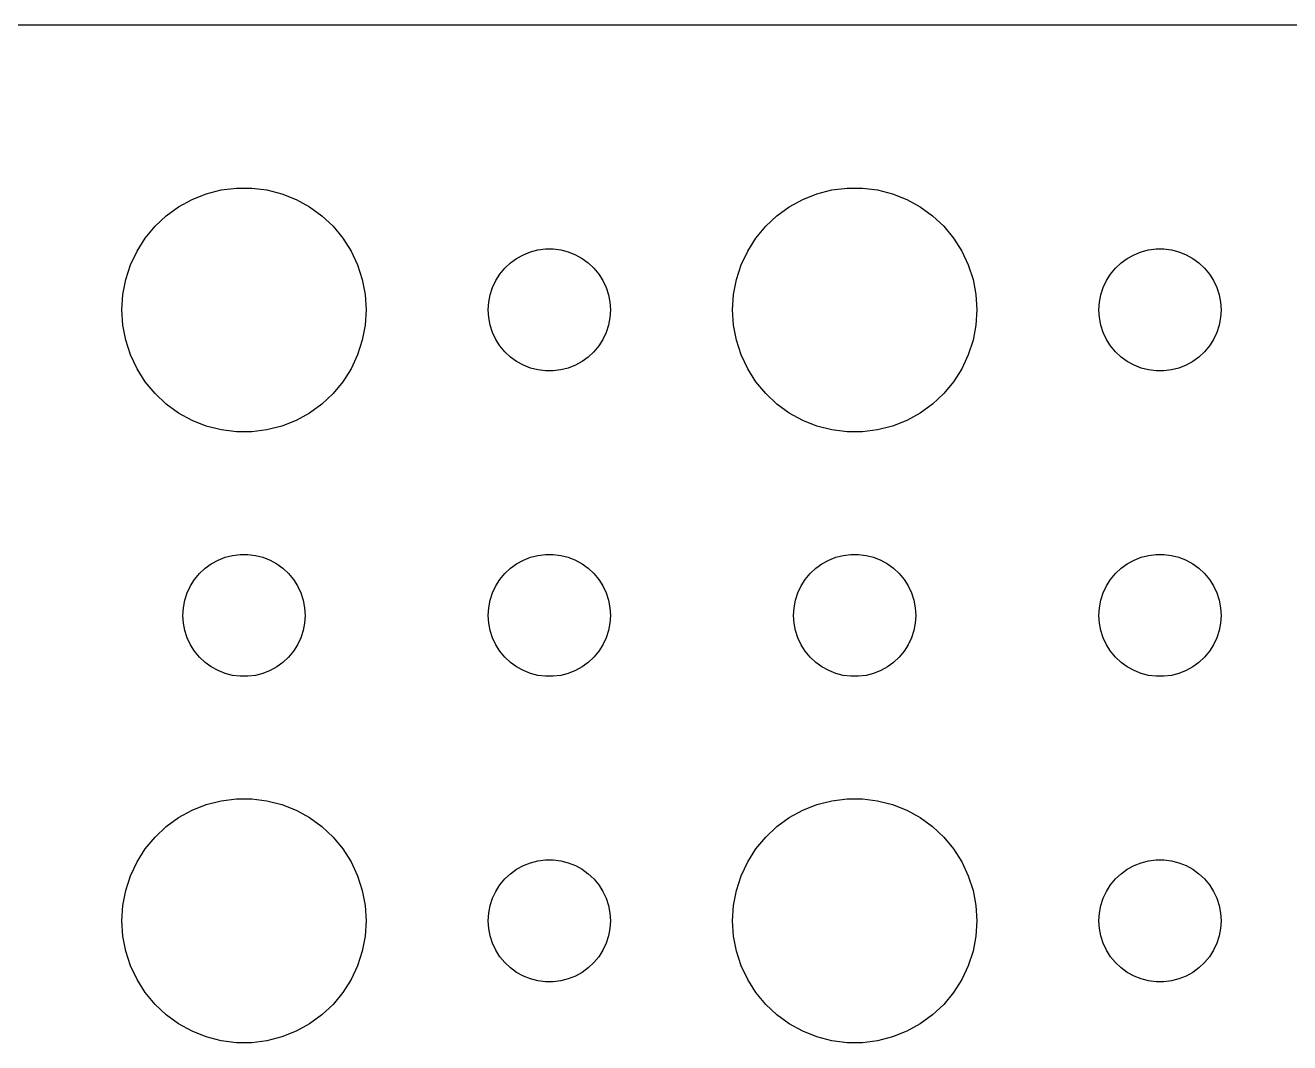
# Model space of a CAD drawing. Header units: metres. Extents: x -134 to 134, y 518 to 1078.
# Drawn here: x -102.87 to -71.81, y 597.01 to 621.99 of the extents above; entities that cross this region are included whole.
import ezdxf

# ---------------------------------------------------------------- set-up
doc = ezdxf.new("R2010")
doc.units = ezdxf.units.M

msp = doc.modelspace()

# ---------------------------------------------------------------- linework, layer by layer
for p, q in [((129.814, 621.99), (-129.814, 621.99)), ((-98.7773, 617.714), (-98.427, 617.853)), ((-98.427, 617.853), (-98.0621, 617.947)), ((-98.0621, 617.947), (-97.6884, 617.994)), ((-97.6884, 617.994), (-97.3116, 617.994)), ((-97.3116, 617.994), (-96.9379, 617.947)), ((-96.9379, 617.947), (-96.573, 617.853)), ((-96.573, 617.853), (-96.2227, 617.714)), ((-83.7773, 617.714), (-83.427, 617.853)), ((-83.427, 617.853), (-83.0621, 617.947)), ((-83.0621, 617.947), (-82.6884, 617.994)), ((-82.6884, 617.994), (-82.3116, 617.994)), ((-82.3116, 617.994), (-81.9379, 617.947)), ((-81.9379, 617.947), (-81.573, 617.853)), ((-81.573, 617.853), (-81.2227, 617.714)), ((-99.4123, 617.312), (-99.1075, 617.533)), ((-99.1075, 617.533), (-98.7773, 617.714)), ((-96.2227, 617.714), (-95.8925, 617.533)), ((-95.8925, 617.533), (-95.5877, 617.312)), ((-84.4123, 617.312), (-84.1075, 617.533)), ((-84.1075, 617.533), (-83.7773, 617.714)), ((-81.2227, 617.714), (-80.8925, 617.533)), ((-80.8925, 617.533), (-80.5877, 617.312)), ((-99.6869, 617.054), (-99.4123, 617.312)), ((-95.5877, 617.312), (-95.3131, 617.054)), ((-84.6869, 617.054), (-84.4123, 617.312)), ((-80.5877, 617.312), (-80.3131, 617.054)), ((-99.927, 616.763), (-99.6869, 617.054)), ((-95.3131, 617.054), (-95.073, 616.763)), ((-84.927, 616.763), (-84.6869, 617.054)), ((-80.3131, 617.054), (-80.073, 616.763)), ((-100.129, 616.445), (-99.927, 616.763)), ((-95.073, 616.763), (-94.8711, 616.445)), ((-85.1289, 616.445), (-84.927, 616.763)), ((-80.073, 616.763), (-79.8711, 616.445)), ((-100.289, 616.104), (-100.129, 616.445)), ((-94.8711, 616.445), (-94.7107, 616.104)), ((-90.9561, 616.156), (-90.8037, 616.266)), ((-90.8037, 616.266), (-90.6387, 616.357)), ((-90.6387, 616.357), (-90.4635, 616.427)), ((-90.4635, 616.427), (-90.2811, 616.473)), ((-90.2811, 616.473), (-90.0942, 616.497)), ((-90.0942, 616.497), (-89.9058, 616.497)), ((-89.9058, 616.497), (-89.7189, 616.473)), ((-89.7189, 616.473), (-89.5365, 616.427)), ((-89.5365, 616.427), (-89.3613, 616.357)), ((-89.3613, 616.357), (-89.1963, 616.266)), ((-89.1963, 616.266), (-89.0439, 616.156)), ((-85.2893, 616.104), (-85.1289, 616.445)), ((-79.8711, 616.445), (-79.7107, 616.104)), ((-75.9561, 616.156), (-75.8037, 616.266)), ((-75.8037, 616.266), (-75.6387, 616.357)), ((-75.6387, 616.357), (-75.4635, 616.427)), ((-75.4635, 616.427), (-75.2811, 616.473)), ((-75.2811, 616.473), (-75.0942, 616.497)), ((-75.0942, 616.497), (-74.9058, 616.497)), ((-74.9058, 616.497), (-74.7189, 616.473)), ((-74.7189, 616.473), (-74.5365, 616.427)), ((-74.5365, 616.427), (-74.3613, 616.357)), ((-74.3613, 616.357), (-74.1963, 616.266)), ((-74.1963, 616.266), (-74.0439, 616.156)), ((-100.406, 615.746), (-100.289, 616.104)), ((-94.7107, 616.104), (-94.5943, 615.746)), ((-91.2135, 615.882), (-91.0934, 616.027)), ((-91.0934, 616.027), (-90.9561, 616.156)), ((-89.0439, 616.156), (-88.9065, 616.027)), ((-88.9065, 616.027), (-88.7865, 615.882)), ((-85.4057, 615.746), (-85.2893, 616.104)), ((-79.7107, 616.104), (-79.5943, 615.746)), ((-76.2135, 615.882), (-76.0934, 616.027)), ((-76.0934, 616.027), (-75.9561, 616.156)), ((-74.0439, 616.156), (-73.9065, 616.027)), ((-73.9065, 616.027), (-73.7865, 615.882)), ((-100.476, 615.376), (-100.406, 615.746)), ((-94.5943, 615.746), (-94.5237, 615.376)), ((-91.3947, 615.552), (-91.3145, 615.723)), ((-91.3145, 615.723), (-91.2135, 615.882)), ((-88.7865, 615.882), (-88.6855, 615.723)), ((-88.6855, 615.723), (-88.6053, 615.552)), ((-85.4763, 615.376), (-85.4057, 615.746)), ((-79.5943, 615.746), (-79.5237, 615.376)), ((-76.3947, 615.552), (-76.3145, 615.723)), ((-76.3145, 615.723), (-76.2135, 615.882)), ((-73.7865, 615.882), (-73.6855, 615.723)), ((-73.6855, 615.723), (-73.6053, 615.552)), ((-100.5, 615), (-100.476, 615.376)), ((-94.5237, 615.376), (-94.5, 615)), ((-91.4882, 615.188), (-91.4529, 615.373)), ((-91.4529, 615.373), (-91.3947, 615.552)), ((-88.6053, 615.552), (-88.5471, 615.373)), ((-88.5471, 615.373), (-88.5118, 615.188)), ((-85.5, 615), (-85.4763, 615.376)), ((-79.5237, 615.376), (-79.5, 615)), ((-76.4882, 615.188), (-76.4529, 615.373)), ((-76.4529, 615.373), (-76.3947, 615.552)), ((-73.6053, 615.552), (-73.5471, 615.373)), ((-73.5471, 615.373), (-73.5118, 615.188)), ((-100.476, 614.624), (-100.5, 615)), ((-94.5, 615), (-94.5237, 614.624)), ((-91.5, 615), (-91.4882, 615.188)), ((-91.4882, 614.812), (-91.5, 615)), ((-88.5118, 615.188), (-88.5, 615)), ((-88.5, 615), (-88.5118, 614.812)), ((-85.4763, 614.624), (-85.5, 615)), ((-79.5, 615), (-79.5237, 614.624)), ((-76.5, 615), (-76.4882, 615.188)), ((-76.4882, 614.812), (-76.5, 615)), ((-73.5118, 615.188), (-73.5, 615)), ((-73.5, 615), (-73.5118, 614.812)), ((-91.4529, 614.627), (-91.4882, 614.812)), ((-88.5118, 614.812), (-88.5471, 614.627)), ((-76.4529, 614.627), (-76.4882, 614.812)), ((-73.5118, 614.812), (-73.5471, 614.627)), ((-100.406, 614.254), (-100.476, 614.624)), ((-94.5237, 614.624), (-94.5943, 614.254)), ((-91.3947, 614.448), (-91.4529, 614.627)), ((-91.3145, 614.277), (-91.3947, 614.448)), ((-88.6053, 614.448), (-88.6855, 614.277)), ((-88.5471, 614.627), (-88.6053, 614.448)), ((-85.4057, 614.254), (-85.4763, 614.624)), ((-79.5237, 614.624), (-79.5943, 614.254)), ((-76.3947, 614.448), (-76.4529, 614.627)), ((-76.3145, 614.277), (-76.3947, 614.448)), ((-73.6053, 614.448), (-73.6855, 614.277)), ((-73.5471, 614.627), (-73.6053, 614.448)), ((-100.289, 613.896), (-100.406, 614.254)), ((-94.5943, 614.254), (-94.7107, 613.896)), ((-91.2135, 614.118), (-91.3145, 614.277)), ((-91.0934, 613.973), (-91.2135, 614.118)), ((-88.7865, 614.118), (-88.9065, 613.973)), ((-88.6855, 614.277), (-88.7865, 614.118)), ((-85.2893, 613.896), (-85.4057, 614.254)), ((-79.5943, 614.254), (-79.7107, 613.896)), ((-76.2135, 614.118), (-76.3145, 614.277)), ((-76.0934, 613.973), (-76.2135, 614.118)), ((-73.7865, 614.118), (-73.9065, 613.973)), ((-73.6855, 614.277), (-73.7865, 614.118)), ((-100.129, 613.555), (-100.289, 613.896)), ((-94.7107, 613.896), (-94.8711, 613.555)), ((-90.9561, 613.844), (-91.0934, 613.973)), ((-90.8037, 613.734), (-90.9561, 613.844)), ((-90.6387, 613.643), (-90.8037, 613.734)), ((-89.1963, 613.734), (-89.3613, 613.643)), ((-89.0439, 613.844), (-89.1963, 613.734)), ((-88.9065, 613.973), (-89.0439, 613.844)), ((-85.1289, 613.555), (-85.2893, 613.896)), ((-79.7107, 613.896), (-79.8711, 613.555)), ((-75.9561, 613.844), (-76.0934, 613.973)), ((-75.8037, 613.734), (-75.9561, 613.844)), ((-75.6387, 613.643), (-75.8037, 613.734)), ((-74.1963, 613.734), (-74.3613, 613.643)), ((-74.0439, 613.844), (-74.1963, 613.734)), ((-73.9065, 613.973), (-74.0439, 613.844)), ((-99.927, 613.237), (-100.129, 613.555)), ((-94.8711, 613.555), (-95.073, 613.237)), ((-90.4635, 613.573), (-90.6387, 613.643)), ((-90.2811, 613.527), (-90.4635, 613.573)), ((-90.0942, 613.503), (-90.2811, 613.527)), ((-89.9058, 613.503), (-90.0942, 613.503)), ((-89.7189, 613.527), (-89.9058, 613.503)), ((-89.5365, 613.573), (-89.7189, 613.527)), ((-89.3613, 613.643), (-89.5365, 613.573)), ((-84.927, 613.237), (-85.1289, 613.555)), ((-79.8711, 613.555), (-80.073, 613.237)), ((-75.4635, 613.573), (-75.6387, 613.643)), ((-75.2811, 613.527), (-75.4635, 613.573)), ((-75.0942, 613.503), (-75.2811, 613.527)), ((-74.9058, 613.503), (-75.0942, 613.503)), ((-74.7189, 613.527), (-74.9058, 613.503)), ((-74.5365, 613.573), (-74.7189, 613.527)), ((-74.3613, 613.643), (-74.5365, 613.573)), ((-99.6869, 612.946), (-99.927, 613.237)), ((-95.073, 613.237), (-95.3131, 612.946)), ((-84.6869, 612.946), (-84.927, 613.237)), ((-80.073, 613.237), (-80.3131, 612.946)), ((-99.4123, 612.688), (-99.6869, 612.946)), ((-95.3131, 612.946), (-95.5877, 612.688)), ((-84.4123, 612.688), (-84.6869, 612.946)), ((-80.3131, 612.946), (-80.5877, 612.688)), ((-99.1075, 612.467), (-99.4123, 612.688)), ((-98.7773, 612.286), (-99.1075, 612.467)), ((-95.8925, 612.467), (-96.2227, 612.286)), ((-95.5877, 612.688), (-95.8925, 612.467)), ((-84.1075, 612.467), (-84.4123, 612.688)), ((-83.7773, 612.286), (-84.1075, 612.467)), ((-80.8925, 612.467), (-81.2227, 612.286)), ((-80.5877, 612.688), (-80.8925, 612.467)), ((-98.427, 612.147), (-98.7773, 612.286)), ((-96.2227, 612.286), (-96.573, 612.147)), ((-83.427, 612.147), (-83.7773, 612.286)), ((-81.2227, 612.286), (-81.573, 612.147)), ((-98.0621, 612.053), (-98.427, 612.147)), ((-97.6884, 612.006), (-98.0621, 612.053)), ((-97.3116, 612.006), (-97.6884, 612.006)), ((-96.9379, 612.053), (-97.3116, 612.006)), ((-96.573, 612.147), (-96.9379, 612.053)), ((-83.0621, 612.053), (-83.427, 612.147)), ((-82.6884, 612.006), (-83.0621, 612.053)), ((-82.3116, 612.006), (-82.6884, 612.006)), ((-81.9379, 612.053), (-82.3116, 612.006)), ((-81.573, 612.147), (-81.9379, 612.053)), ((-98.4561, 608.656), (-98.3037, 608.766)), ((-98.3037, 608.766), (-98.1387, 608.857)), ((-98.1387, 608.857), (-97.9635, 608.927)), ((-97.9635, 608.927), (-97.7811, 608.973)), ((-97.7811, 608.973), (-97.5942, 608.997)), ((-97.5942, 608.997), (-97.4058, 608.997)), ((-97.4058, 608.997), (-97.2189, 608.973)), ((-97.2189, 608.973), (-97.0365, 608.927)), ((-97.0365, 608.927), (-96.8613, 608.857)), ((-96.8613, 608.857), (-96.6963, 608.766)), ((-96.6963, 608.766), (-96.5439, 608.656)), ((-90.9561, 608.656), (-90.8037, 608.766)), ((-90.8037, 608.766), (-90.6387, 608.857)), ((-90.6387, 608.857), (-90.4635, 608.927)), ((-90.4635, 608.927), (-90.2811, 608.973)), ((-90.2811, 608.973), (-90.0942, 608.997)), ((-90.0942, 608.997), (-89.9058, 608.997)), ((-89.9058, 608.997), (-89.7189, 608.973)), ((-89.7189, 608.973), (-89.5365, 608.927)), ((-89.5365, 608.927), (-89.3613, 608.857)), ((-89.3613, 608.857), (-89.1963, 608.766)), ((-89.1963, 608.766), (-89.0439, 608.656)), ((-83.4561, 608.656), (-83.3037, 608.766)), ((-83.3037, 608.766), (-83.1387, 608.857)), ((-83.1387, 608.857), (-82.9635, 608.927)), ((-82.9635, 608.927), (-82.7811, 608.973)), ((-82.7811, 608.973), (-82.5942, 608.997)), ((-82.5942, 608.997), (-82.4058, 608.997)), ((-82.4058, 608.997), (-82.2189, 608.973)), ((-82.2189, 608.973), (-82.0365, 608.927)), ((-82.0365, 608.927), (-81.8613, 608.857)), ((-81.8613, 608.857), (-81.6963, 608.766)), ((-81.6963, 608.766), (-81.5439, 608.656)), ((-75.9561, 608.656), (-75.8037, 608.766)), ((-75.8037, 608.766), (-75.6387, 608.857)), ((-75.6387, 608.857), (-75.4635, 608.927)), ((-75.4635, 608.927), (-75.2811, 608.973)), ((-75.2811, 608.973), (-75.0942, 608.997)), ((-75.0942, 608.997), (-74.9058, 608.997)), ((-74.9058, 608.997), (-74.7189, 608.973)), ((-74.7189, 608.973), (-74.5365, 608.927)), ((-74.5365, 608.927), (-74.3613, 608.857)), ((-74.3613, 608.857), (-74.1963, 608.766)), ((-74.1963, 608.766), (-74.0439, 608.656)), ((-98.7135, 608.382), (-98.5934, 608.527)), ((-98.5934, 608.527), (-98.4561, 608.656)), ((-96.5439, 608.656), (-96.4065, 608.527)), ((-96.4065, 608.527), (-96.2865, 608.382)), ((-91.2135, 608.382), (-91.0934, 608.527)), ((-91.0934, 608.527), (-90.9561, 608.656)), ((-89.0439, 608.656), (-88.9065, 608.527)), ((-88.9065, 608.527), (-88.7865, 608.382)), ((-83.7135, 608.382), (-83.5934, 608.527)), ((-83.5934, 608.527), (-83.4561, 608.656)), ((-81.5439, 608.656), (-81.4065, 608.527)), ((-81.4065, 608.527), (-81.2865, 608.382)), ((-76.2135, 608.382), (-76.0934, 608.527)), ((-76.0934, 608.527), (-75.9561, 608.656)), ((-74.0439, 608.656), (-73.9065, 608.527)), ((-73.9065, 608.527), (-73.7865, 608.382)), ((-98.8947, 608.052), (-98.8145, 608.223)), ((-98.8145, 608.223), (-98.7135, 608.382)), ((-96.2865, 608.382), (-96.1855, 608.223)), ((-96.1855, 608.223), (-96.1053, 608.052)), ((-91.3947, 608.052), (-91.3145, 608.223)), ((-91.3145, 608.223), (-91.2135, 608.382)), ((-88.7865, 608.382), (-88.6855, 608.223)), ((-88.6855, 608.223), (-88.6053, 608.052)), ((-83.8947, 608.052), (-83.8145, 608.223)), ((-83.8145, 608.223), (-83.7135, 608.382)), ((-81.2865, 608.382), (-81.1855, 608.223)), ((-81.1855, 608.223), (-81.1053, 608.052)), ((-76.3947, 608.052), (-76.3145, 608.223)), ((-76.3145, 608.223), (-76.2135, 608.382)), ((-73.7865, 608.382), (-73.6855, 608.223)), ((-73.6855, 608.223), (-73.6053, 608.052)), ((-98.9882, 607.688), (-98.9529, 607.873)), ((-98.9529, 607.873), (-98.8947, 608.052)), ((-96.1053, 608.052), (-96.0471, 607.873)), ((-96.0471, 607.873), (-96.0118, 607.688)), ((-91.4882, 607.688), (-91.4529, 607.873)), ((-91.4529, 607.873), (-91.3947, 608.052)), ((-88.6053, 608.052), (-88.5471, 607.873)), ((-88.5471, 607.873), (-88.5118, 607.688)), ((-83.9882, 607.688), (-83.9529, 607.873)), ((-83.9529, 607.873), (-83.8947, 608.052)), ((-81.1053, 608.052), (-81.0471, 607.873)), ((-81.0471, 607.873), (-81.0118, 607.688)), ((-76.4882, 607.688), (-76.4529, 607.873)), ((-76.4529, 607.873), (-76.3947, 608.052)), ((-73.6053, 608.052), (-73.5471, 607.873)), ((-73.5471, 607.873), (-73.5118, 607.688)), ((-99, 607.5), (-98.9882, 607.688)), ((-98.9882, 607.312), (-99, 607.5)), ((-96.0118, 607.688), (-96, 607.5)), ((-96, 607.5), (-96.0118, 607.312)), ((-91.5, 607.5), (-91.4882, 607.688)), ((-91.4882, 607.312), (-91.5, 607.5)), ((-88.5118, 607.688), (-88.5, 607.5)), ((-88.5, 607.5), (-88.5118, 607.312)), ((-84, 607.5), (-83.9882, 607.688)), ((-83.9882, 607.312), (-84, 607.5)), ((-81.0118, 607.688), (-81, 607.5)), ((-81, 607.5), (-81.0118, 607.312)), ((-76.5, 607.5), (-76.4882, 607.688)), ((-76.4882, 607.312), (-76.5, 607.5)), ((-73.5118, 607.688), (-73.5, 607.5)), ((-73.5, 607.5), (-73.5118, 607.312)), ((-98.9529, 607.127), (-98.9882, 607.312)), ((-96.0118, 607.312), (-96.0471, 607.127)), ((-91.4529, 607.127), (-91.4882, 607.312)), ((-88.5118, 607.312), (-88.5471, 607.127)), ((-83.9529, 607.127), (-83.9882, 607.312)), ((-81.0118, 607.312), (-81.0471, 607.127)), ((-76.4529, 607.127), (-76.4882, 607.312)), ((-73.5118, 607.312), (-73.5471, 607.127)), ((-98.8947, 606.948), (-98.9529, 607.127)), ((-98.8145, 606.777), (-98.8947, 606.948)), ((-96.1053, 606.948), (-96.1855, 606.777)), ((-96.0471, 607.127), (-96.1053, 606.948)), ((-91.3947, 606.948), (-91.4529, 607.127)), ((-91.3145, 606.777), (-91.3947, 606.948)), ((-88.6053, 606.948), (-88.6855, 606.777)), ((-88.5471, 607.127), (-88.6053, 606.948)), ((-83.8947, 606.948), (-83.9529, 607.127)), ((-83.8145, 606.777), (-83.8947, 606.948)), ((-81.1053, 606.948), (-81.1855, 606.777)), ((-81.0471, 607.127), (-81.1053, 606.948)), ((-76.3947, 606.948), (-76.4529, 607.127)), ((-76.3145, 606.777), (-76.3947, 606.948)), ((-73.6053, 606.948), (-73.6855, 606.777)), ((-73.5471, 607.127), (-73.6053, 606.948)), ((-98.7135, 606.618), (-98.8145, 606.777)), ((-98.5934, 606.473), (-98.7135, 606.618)), ((-96.2865, 606.618), (-96.4065, 606.473)), ((-96.1855, 606.777), (-96.2865, 606.618)), ((-91.2135, 606.618), (-91.3145, 606.777)), ((-91.0934, 606.473), (-91.2135, 606.618)), ((-88.7865, 606.618), (-88.9065, 606.473)), ((-88.6855, 606.777), (-88.7865, 606.618)), ((-83.7135, 606.618), (-83.8145, 606.777)), ((-83.5934, 606.473), (-83.7135, 606.618)), ((-81.2865, 606.618), (-81.4065, 606.473)), ((-81.1855, 606.777), (-81.2865, 606.618)), ((-76.2135, 606.618), (-76.3145, 606.777)), ((-76.0934, 606.473), (-76.2135, 606.618)), ((-73.7865, 606.618), (-73.9065, 606.473)), ((-73.6855, 606.777), (-73.7865, 606.618)), ((-98.4561, 606.344), (-98.5934, 606.473)), ((-98.3037, 606.234), (-98.4561, 606.344)), ((-96.5439, 606.344), (-96.6963, 606.234)), ((-96.4065, 606.473), (-96.5439, 606.344)), ((-90.9561, 606.344), (-91.0934, 606.473)), ((-90.8037, 606.234), (-90.9561, 606.344)), ((-89.0439, 606.344), (-89.1963, 606.234)), ((-88.9065, 606.473), (-89.0439, 606.344)), ((-83.4561, 606.344), (-83.5934, 606.473)), ((-83.3037, 606.234), (-83.4561, 606.344)), ((-81.5439, 606.344), (-81.6963, 606.234)), ((-81.4065, 606.473), (-81.5439, 606.344)), ((-75.9561, 606.344), (-76.0934, 606.473)), ((-75.8037, 606.234), (-75.9561, 606.344)), ((-74.0439, 606.344), (-74.1963, 606.234)), ((-73.9065, 606.473), (-74.0439, 606.344)), ((-98.1387, 606.143), (-98.3037, 606.234)), ((-97.9635, 606.073), (-98.1387, 606.143)), ((-97.7811, 606.027), (-97.9635, 606.073)), ((-97.5942, 606.003), (-97.7811, 606.027)), ((-97.4058, 606.003), (-97.5942, 606.003)), ((-97.2189, 606.027), (-97.4058, 606.003)), ((-97.0365, 606.073), (-97.2189, 606.027)), ((-96.8613, 606.143), (-97.0365, 606.073)), ((-96.6963, 606.234), (-96.8613, 606.143)), ((-90.6387, 606.143), (-90.8037, 606.234)), ((-90.4635, 606.073), (-90.6387, 606.143)), ((-90.2811, 606.027), (-90.4635, 606.073)), ((-90.0942, 606.003), (-90.2811, 606.027)), ((-89.9058, 606.003), (-90.0942, 606.003)), ((-89.7189, 606.027), (-89.9058, 606.003)), ((-89.5365, 606.073), (-89.7189, 606.027)), ((-89.3613, 606.143), (-89.5365, 606.073)), ((-89.1963, 606.234), (-89.3613, 606.143)), ((-83.1387, 606.143), (-83.3037, 606.234)), ((-82.9635, 606.073), (-83.1387, 606.143)), ((-82.7811, 606.027), (-82.9635, 606.073)), ((-82.5942, 606.003), (-82.7811, 606.027)), ((-82.4058, 606.003), (-82.5942, 606.003)), ((-82.2189, 606.027), (-82.4058, 606.003)), ((-82.0365, 606.073), (-82.2189, 606.027)), ((-81.8613, 606.143), (-82.0365, 606.073)), ((-81.6963, 606.234), (-81.8613, 606.143)), ((-75.6387, 606.143), (-75.8037, 606.234)), ((-75.4635, 606.073), (-75.6387, 606.143)), ((-75.2811, 606.027), (-75.4635, 606.073)), ((-75.0942, 606.003), (-75.2811, 606.027)), ((-74.9058, 606.003), (-75.0942, 606.003)), ((-74.7189, 606.027), (-74.9058, 606.003)), ((-74.5365, 606.073), (-74.7189, 606.027)), ((-74.3613, 606.143), (-74.5365, 606.073)), ((-74.1963, 606.234), (-74.3613, 606.143)), ((-98.7773, 602.714), (-98.427, 602.853)), ((-98.427, 602.853), (-98.0621, 602.947)), ((-98.0621, 602.947), (-97.6884, 602.994)), ((-97.6884, 602.994), (-97.3116, 602.994)), ((-97.3116, 602.994), (-96.9379, 602.947)), ((-96.9379, 602.947), (-96.573, 602.853)), ((-96.573, 602.853), (-96.2227, 602.714)), ((-83.7773, 602.714), (-83.427, 602.853)), ((-83.427, 602.853), (-83.0621, 602.947)), ((-83.0621, 602.947), (-82.6884, 602.994)), ((-82.6884, 602.994), (-82.3116, 602.994)), ((-82.3116, 602.994), (-81.9379, 602.947)), ((-81.9379, 602.947), (-81.573, 602.853)), ((-81.573, 602.853), (-81.2227, 602.714)), ((-99.4123, 602.312), (-99.1075, 602.533)), ((-99.1075, 602.533), (-98.7773, 602.714)), ((-96.2227, 602.714), (-95.8925, 602.533)), ((-95.8925, 602.533), (-95.5877, 602.312)), ((-84.4123, 602.312), (-84.1075, 602.533)), ((-84.1075, 602.533), (-83.7773, 602.714)), ((-81.2227, 602.714), (-80.8925, 602.533)), ((-80.8925, 602.533), (-80.5877, 602.312)), ((-99.6869, 602.054), (-99.4123, 602.312)), ((-95.5877, 602.312), (-95.3131, 602.054)), ((-84.6869, 602.054), (-84.4123, 602.312)), ((-80.5877, 602.312), (-80.3131, 602.054)), ((-99.927, 601.763), (-99.6869, 602.054)), ((-95.3131, 602.054), (-95.073, 601.763)), ((-84.927, 601.763), (-84.6869, 602.054)), ((-80.3131, 602.054), (-80.073, 601.763)), ((-100.129, 601.445), (-99.927, 601.763)), ((-95.073, 601.763), (-94.8711, 601.445)), ((-85.1289, 601.445), (-84.927, 601.763)), ((-80.073, 601.763), (-79.8711, 601.445)), ((-100.289, 601.104), (-100.129, 601.445)), ((-94.8711, 601.445), (-94.7107, 601.104)), ((-90.8037, 601.266), (-90.6387, 601.357)), ((-90.6387, 601.357), (-90.4635, 601.427)), ((-90.4635, 601.427), (-90.2811, 601.473)), ((-90.2811, 601.473), (-90.0942, 601.497)), ((-90.0942, 601.497), (-89.9058, 601.497)), ((-89.9058, 601.497), (-89.7189, 601.473)), ((-89.7189, 601.473), (-89.5365, 601.427)), ((-89.5365, 601.427), (-89.3613, 601.357)), ((-89.3613, 601.357), (-89.1963, 601.266)), ((-85.2893, 601.104), (-85.1289, 601.445)), ((-79.8711, 601.445), (-79.7107, 601.104)), ((-75.8037, 601.266), (-75.6387, 601.357)), ((-75.6387, 601.357), (-75.4635, 601.427)), ((-75.4635, 601.427), (-75.2811, 601.473)), ((-75.2811, 601.473), (-75.0942, 601.497)), ((-75.0942, 601.497), (-74.9058, 601.497)), ((-74.9058, 601.497), (-74.7189, 601.473)), ((-74.7189, 601.473), (-74.5365, 601.427)), ((-74.5365, 601.427), (-74.3613, 601.357)), ((-74.3613, 601.357), (-74.1963, 601.266)), ((-100.406, 600.746), (-100.289, 601.104)), ((-94.7107, 601.104), (-94.5943, 600.746)), ((-91.2135, 600.882), (-91.0934, 601.027)), ((-91.0934, 601.027), (-90.9561, 601.156)), ((-90.9561, 601.156), (-90.8037, 601.266)), ((-89.1963, 601.266), (-89.0439, 601.156)), ((-89.0439, 601.156), (-88.9065, 601.027)), ((-88.9065, 601.027), (-88.7865, 600.882)), ((-85.4057, 600.746), (-85.2893, 601.104)), ((-79.7107, 601.104), (-79.5943, 600.746)), ((-76.2135, 600.882), (-76.0934, 601.027)), ((-76.0934, 601.027), (-75.9561, 601.156)), ((-75.9561, 601.156), (-75.8037, 601.266)), ((-74.1963, 601.266), (-74.0439, 601.156)), ((-74.0439, 601.156), (-73.9065, 601.027)), ((-73.9065, 601.027), (-73.7865, 600.882)), ((-100.476, 600.376), (-100.406, 600.746)), ((-94.5943, 600.746), (-94.5237, 600.376)), ((-91.3947, 600.552), (-91.3145, 600.723)), ((-91.3145, 600.723), (-91.2135, 600.882)), ((-88.7865, 600.882), (-88.6855, 600.723)), ((-88.6855, 600.723), (-88.6053, 600.552)), ((-85.4763, 600.376), (-85.4057, 600.746)), ((-79.5943, 600.746), (-79.5237, 600.376)), ((-76.3947, 600.552), (-76.3145, 600.723)), ((-76.3145, 600.723), (-76.2135, 600.882)), ((-73.7865, 600.882), (-73.6855, 600.723)), ((-73.6855, 600.723), (-73.6053, 600.552)), ((-100.5, 600), (-100.476, 600.376)), ((-94.5237, 600.376), (-94.5, 600)), ((-91.4882, 600.188), (-91.4529, 600.373)), ((-91.4529, 600.373), (-91.3947, 600.552)), ((-88.6053, 600.552), (-88.5471, 600.373)), ((-88.5471, 600.373), (-88.5118, 600.188)), ((-85.5, 600), (-85.4763, 600.376)), ((-79.5237, 600.376), (-79.5, 600)), ((-76.4882, 600.188), (-76.4529, 600.373)), ((-76.4529, 600.373), (-76.3947, 600.552)), ((-73.6053, 600.552), (-73.5471, 600.373)), ((-73.5471, 600.373), (-73.5118, 600.188)), ((-91.5, 600), (-91.4882, 600.188)), ((-88.5118, 600.188), (-88.5, 600)), ((-76.5, 600), (-76.4882, 600.188)), ((-73.5118, 600.188), (-73.5, 600)), ((-100.476, 599.624), (-100.5, 600)), ((-94.5, 600), (-94.5237, 599.624)), ((-91.4882, 599.812), (-91.5, 600)), ((-91.4529, 599.627), (-91.4882, 599.812)), ((-88.5118, 599.812), (-88.5471, 599.627)), ((-88.5, 600), (-88.5118, 599.812)), ((-85.4763, 599.624), (-85.5, 600)), ((-79.5, 600), (-79.5237, 599.624)), ((-76.4882, 599.812), (-76.5, 600)), ((-76.4529, 599.627), (-76.4882, 599.812)), ((-73.5118, 599.812), (-73.5471, 599.627)), ((-73.5, 600), (-73.5118, 599.812)), ((-100.406, 599.254), (-100.476, 599.624)), ((-94.5237, 599.624), (-94.5943, 599.254)), ((-91.3947, 599.448), (-91.4529, 599.627)), ((-91.3145, 599.277), (-91.3947, 599.448)), ((-88.6053, 599.448), (-88.6855, 599.277)), ((-88.5471, 599.627), (-88.6053, 599.448)), ((-85.4057, 599.254), (-85.4763, 599.624)), ((-79.5237, 599.624), (-79.5943, 599.254)), ((-76.3947, 599.448), (-76.4529, 599.627)), ((-76.3145, 599.277), (-76.3947, 599.448)), ((-73.6053, 599.448), (-73.6855, 599.277)), ((-73.5471, 599.627), (-73.6053, 599.448)), ((-100.289, 598.896), (-100.406, 599.254)), ((-94.5943, 599.254), (-94.7107, 598.896)), ((-91.2135, 599.118), (-91.3145, 599.277)), ((-91.0934, 598.973), (-91.2135, 599.118)), ((-88.7865, 599.118), (-88.9065, 598.973)), ((-88.6855, 599.277), (-88.7865, 599.118)), ((-85.2893, 598.896), (-85.4057, 599.254)), ((-79.5943, 599.254), (-79.7107, 598.896)), ((-76.2135, 599.118), (-76.3145, 599.277)), ((-76.0934, 598.973), (-76.2135, 599.118)), ((-73.7865, 599.118), (-73.9065, 598.973)), ((-73.6855, 599.277), (-73.7865, 599.118)), ((-100.129, 598.555), (-100.289, 598.896)), ((-94.7107, 598.896), (-94.8711, 598.555)), ((-90.9561, 598.844), (-91.0934, 598.973)), ((-90.8037, 598.734), (-90.9561, 598.844)), ((-89.0439, 598.844), (-89.1963, 598.734)), ((-88.9065, 598.973), (-89.0439, 598.844)), ((-85.1289, 598.555), (-85.2893, 598.896)), ((-79.7107, 598.896), (-79.8711, 598.555)), ((-75.9561, 598.844), (-76.0934, 598.973)), ((-75.8037, 598.734), (-75.9561, 598.844)), ((-74.0439, 598.844), (-74.1963, 598.734)), ((-73.9065, 598.973), (-74.0439, 598.844)), ((-99.927, 598.237), (-100.129, 598.555)), ((-94.8711, 598.555), (-95.073, 598.237)), ((-90.6387, 598.643), (-90.8037, 598.734)), ((-90.4635, 598.573), (-90.6387, 598.643)), ((-90.2811, 598.527), (-90.4635, 598.573)), ((-90.0942, 598.503), (-90.2811, 598.527)), ((-89.9058, 598.503), (-90.0942, 598.503)), ((-89.7189, 598.527), (-89.9058, 598.503)), ((-89.5365, 598.573), (-89.7189, 598.527)), ((-89.3613, 598.643), (-89.5365, 598.573)), ((-89.1963, 598.734), (-89.3613, 598.643)), ((-84.927, 598.237), (-85.1289, 598.555)), ((-79.8711, 598.555), (-80.073, 598.237)), ((-75.6387, 598.643), (-75.8037, 598.734)), ((-75.4635, 598.573), (-75.6387, 598.643)), ((-75.2811, 598.527), (-75.4635, 598.573)), ((-75.0942, 598.503), (-75.2811, 598.527)), ((-74.9058, 598.503), (-75.0942, 598.503)), ((-74.7189, 598.527), (-74.9058, 598.503)), ((-74.5365, 598.573), (-74.7189, 598.527)), ((-74.3613, 598.643), (-74.5365, 598.573)), ((-74.1963, 598.734), (-74.3613, 598.643)), ((-99.6869, 597.946), (-99.927, 598.237)), ((-95.073, 598.237), (-95.3131, 597.946)), ((-84.6869, 597.946), (-84.927, 598.237)), ((-80.073, 598.237), (-80.3131, 597.946)), ((-99.4123, 597.688), (-99.6869, 597.946)), ((-95.3131, 597.946), (-95.5877, 597.688)), ((-84.4123, 597.688), (-84.6869, 597.946)), ((-80.3131, 597.946), (-80.5877, 597.688)), ((-99.1075, 597.467), (-99.4123, 597.688)), ((-95.5877, 597.688), (-95.8925, 597.467)), ((-84.1075, 597.467), (-84.4123, 597.688)), ((-80.5877, 597.688), (-80.8925, 597.467)), ((-98.7773, 597.286), (-99.1075, 597.467)), ((-98.427, 597.147), (-98.7773, 597.286)), ((-96.2227, 597.286), (-96.573, 597.147)), ((-95.8925, 597.467), (-96.2227, 597.286)), ((-83.7773, 597.286), (-84.1075, 597.467)), ((-83.427, 597.147), (-83.7773, 597.286)), ((-81.2227, 597.286), (-81.573, 597.147)), ((-80.8925, 597.467), (-81.2227, 597.286)), ((-98.0621, 597.053), (-98.427, 597.147)), ((-97.6884, 597.006), (-98.0621, 597.053)), ((-97.3116, 597.006), (-97.6884, 597.006)), ((-96.9379, 597.053), (-97.3116, 597.006)), ((-96.573, 597.147), (-96.9379, 597.053)), ((-83.0621, 597.053), (-83.427, 597.147)), ((-82.6884, 597.006), (-83.0621, 597.053)), ((-82.3116, 597.006), (-82.6884, 597.006)), ((-81.9379, 597.053), (-82.3116, 597.006)), ((-81.573, 597.147), (-81.9379, 597.053))]:
    msp.add_line(p, q)

doc.saveas('drawing.dxf')
